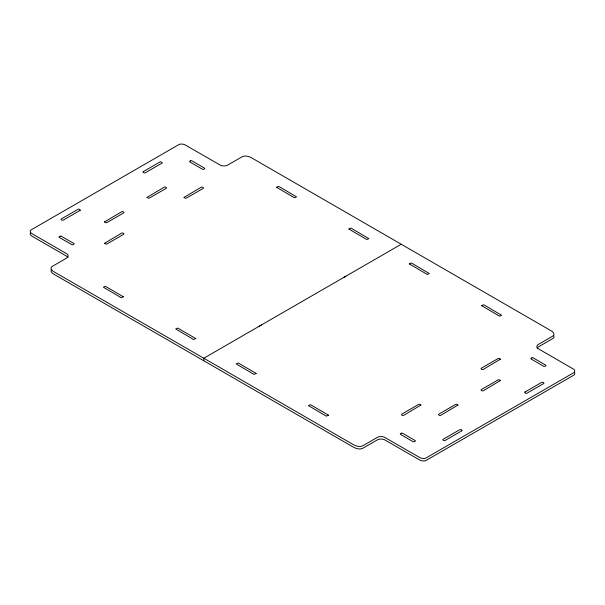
<?xml version="1.0" encoding="UTF-8"?>
<svg xmlns="http://www.w3.org/2000/svg" width="605" height="605" viewBox="0 0 605 605"><rect width="100%" height="100%" fill="white"/><g stroke="black" fill="none" stroke-linecap="round" stroke-linejoin="round"><path stroke-width="0.91" d="M51.221 269.724C50.215 271.887 52.801 273.611 54.412 274.526L353.108 446.982C355.959 448.585 359.725 449.84 362.834 448.252L377.505 439.805A5.627 3.244 0 0 1 380.477 439.086A5.649 3.267 0 0 1 384.546 439.752L419.915 460.133A5.339 3.086 0 0 0 422.691 460.897A5.377 3.108 0 0 0 425.678 460.67L574.296 374.866A5.377 3.108 0 0 0 574.44 372.567M203.802 360.731L203.802 358.236L353.108 444.486C355.959 446.089 359.725 447.345 362.834 445.756L377.505 437.309A5.627 3.244 0 0 1 379.426 436.712A5.679 3.275 0 0 1 381.543 436.583A5.627 3.252 0 0 1 384.538 437.256L419.915 457.637A5.339 3.086 0 0 0 421.7 458.257A5.377 3.108 0 0 0 425.678 458.174L574.296 372.37A5.377 3.108 0 0 0 574.44 370.071A5.339 3.086 0 0 0 573.366 369.042L538.072 348.616A5.627 3.252 0 0 1 536.907 346.884A5.679 3.275 0 0 1 537.127 345.667A5.627 3.252 0 0 1 538.155 344.57L552.788 336.085C555.73 334.52 552.592 331.222 550.588 330.474L251.892 158.018C249.041 156.415 245.275 155.16 242.166 156.748L227.495 165.195A5.627 3.244 0 0 1 225.574 165.793A5.679 3.275 0 0 1 223.457 165.921A5.627 3.252 0 0 1 220.462 165.248L185.085 144.867A5.339 3.086 0 0 0 183.3 144.247A5.377 3.108 0 0 0 179.322 144.33L30.704 230.134A5.377 3.108 0 0 0 30.56 232.433A5.339 3.086 0 0 0 31.634 233.462L66.928 253.888A5.627 3.244 0 0 1 68.093 255.628A5.679 3.275 0 0 1 67.873 256.838A5.627 3.244 0 0 1 66.845 257.949L52.212 266.419C49.27 267.985 52.408 271.282 54.412 272.031L203.802 358.236L261.443 324.953M343.557 277.544L401.198 244.269M259.038 326.345L345.962 276.16M553.802 335.851L554.021 337.189L553.288 338.278L538.155 347.051A5.627 3.244 0 0 0 537.127 348.162M67.911 257.503A5.649 3.267 0 0 0 66.936 256.384L31.634 235.958A5.339 3.086 0 0 1 30.31 234.362A5.377 3.108 0 0 1 30.704 232.63M104.506 221.922L105.89 222.829L107.062 222.496L123.027 213.3C125.575 212.484 122.248 210.714 121.181 212.045L104.506 221.922M420.906 405.063L404.223 415.03C403.157 416.384 399.882 414.576 402.378 413.767L418.342 404.571L419.515 404.238L420.906 405.063M500.411 359.158L483.735 369.126C482.669 370.479 479.387 368.657 481.89 367.863L497.847 358.667L499.019 358.334L500.411 359.158M500.501 380.5L483.818 390.459C482.752 391.79 479.425 390.021 481.973 389.204L497.938 380.008L499.11 379.675L500.501 380.5M256.149 373.429L254.024 374.412L236.109 363.862L238.257 362.985L256.149 373.429M276.53 187.255L294.416 197.759L296.563 196.882L278.648 186.332L276.53 187.255M328.477 415.189L326.352 416.172L308.437 405.622L310.584 404.745L328.477 415.189M348.858 229.015L366.743 239.52L368.891 238.642L350.976 228.093L348.858 229.015M104.536 243.286L105.905 244.193L107.07 243.883L122.966 234.725C125.628 233.953 122.346 232.033 121.212 233.409L104.536 243.286M147.091 197.328L148.452 198.243L149.617 197.926L165.513 188.768C168.129 188.011 164.9 186.075 163.766 187.459L147.091 197.328M184.049 197.381L185.417 198.289L186.574 197.979L202.471 188.821C205.08 188.064 201.866 186.121 200.724 187.505L184.049 197.381M457.924 405.093L441.234 415.045C440.1 416.429 436.878 414.493 439.487 413.737L455.383 404.579L456.548 404.261L457.924 405.093M123.39 296.79L121.257 297.758L103.357 287.209L105.429 286.309L123.39 296.79M195.718 338.55L193.585 339.518L175.684 328.969L177.757 328.069L195.718 338.55M409.283 263.893L427.243 274.436L429.316 273.536L411.408 262.986L409.283 263.893M481.618 305.654L499.571 316.196L501.643 315.296L483.743 304.746L481.64 305.601M143.325 171.601L143.181 171.691A1.036 0.597 0 0 0 143.294 172.478L143.816 172.78A1.036 0.597 0 0 0 145.192 172.833L161.936 163.176A1.036 0.597 0 0 0 161.898 162.352L161.361 162.034A1.036 0.597 0 0 0 159.909 162.027L143.325 171.601M461.819 430.813L445.091 440.478A1.036 0.597 0 0 1 443.639 440.47L443.102 440.153A1.036 0.597 0 0 1 443.064 439.328L459.808 429.671A1.036 0.597 0 0 1 461.184 429.724L461.713 430.026A1.036 0.597 0 0 1 461.819 430.813M80.072 210.434L63.343 220.099A1.036 0.597 0 0 1 61.914 220.076L61.37 219.766A1.036 0.597 0 0 1 61.355 218.927L78.098 209.27A1.036 0.597 0 0 1 79.452 209.33L79.981 209.64A1.036 0.597 0 0 1 80.072 210.434M525.117 391.957L524.928 392.07A1.036 0.597 0 0 0 525.019 392.864L525.548 393.174A1.036 0.597 0 0 0 526.902 393.235L543.653 383.578A1.036 0.597 0 0 0 543.63 382.738L543.086 382.428A1.036 0.597 0 0 0 541.656 382.405L525.117 391.957M60.016 236.237L59.29 236.653A0.907 0.522 0 0 0 59.26 237.379L71.934 244.692A0.907 0.522 0 0 0 73.137 244.639L73.848 244.238A0.907 0.522 0 0 0 73.946 243.543L61.279 236.23A0.907 0.522 0 0 0 60.016 236.237M190.613 160.832L189.887 161.255A0.907 0.522 0 0 0 189.872 161.989L202.546 169.294A0.907 0.522 0 0 0 203.741 169.241L204.452 168.833A0.907 0.522 0 0 0 204.535 168.137L191.861 160.817A0.907 0.522 0 0 0 190.613 160.832M401.259 433.263L400.548 433.672A0.907 0.522 0 0 0 400.465 434.367L413.139 441.688A0.907 0.522 0 0 0 414.387 441.665L415.113 441.249A0.907 0.522 0 0 0 415.128 440.516L402.454 433.203A0.907 0.522 0 0 0 401.259 433.263M531.863 357.865L531.152 358.266A0.907 0.522 0 0 0 531.054 358.962L543.721 366.275A0.907 0.522 0 0 0 544.984 366.267L545.71 365.851A0.907 0.522 0 0 0 545.74 365.125L533.065 357.812A0.907 0.522 0 0 0 531.863 357.865"/></g></svg>
